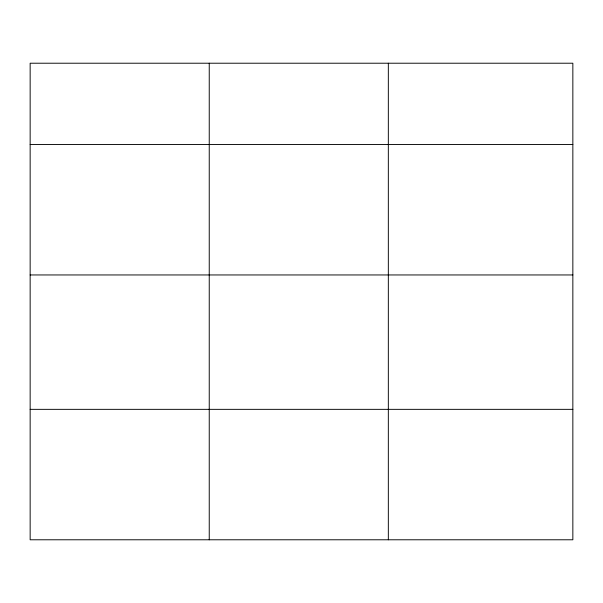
<?xml version="1.0" encoding="UTF-8"?>
<svg xmlns="http://www.w3.org/2000/svg" width="603" height="603" viewBox="0 0 603 603"><rect width="100%" height="100%" fill="white"/><g stroke="black" fill="none" stroke-linecap="round" stroke-linejoin="round"><path stroke-width="0.9" d="M572.85 274.953L572.85 63.217L30.15 63.217L30.15 539.783L572.85 539.783L572.85 274.953L30.15 274.953M30.15 144.516L572.85 144.516M30.15 409.347L572.85 409.347M388.332 63.217L388.332 539.783M209.241 63.217L209.241 539.783"/></g></svg>
